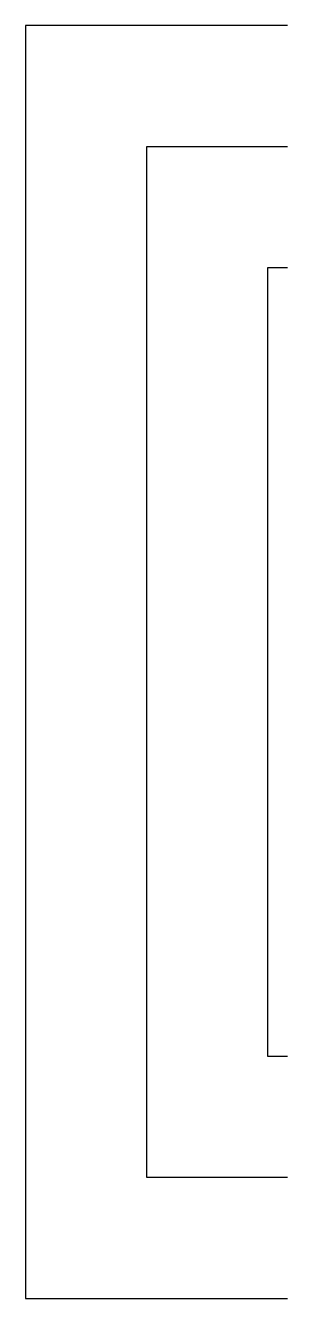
# Model space of a CAD drawing. Header units: metres. Extents: x -754 to -728, y 524 to 650.
import ezdxf

# ---------------------------------------------------------------- set-up
doc = ezdxf.new("R2010")
doc.units = ezdxf.units.M

msp = doc.modelspace()

# ---------------------------------------------------------------- linework, layer by layer
at = {"layer": 'FP-Stair'}
for points in [[(-728, 650), (-754, 650), (-754, 524), (-728, 524)], [(-728, 638), (-742, 638), (-742, 536), (-728, 536)], [(-728, 626), (-730, 626), (-730, 548), (-728, 548)]]:
    msp.add_lwpolyline(points, dxfattribs=at)

doc.saveas('drawing.dxf')
